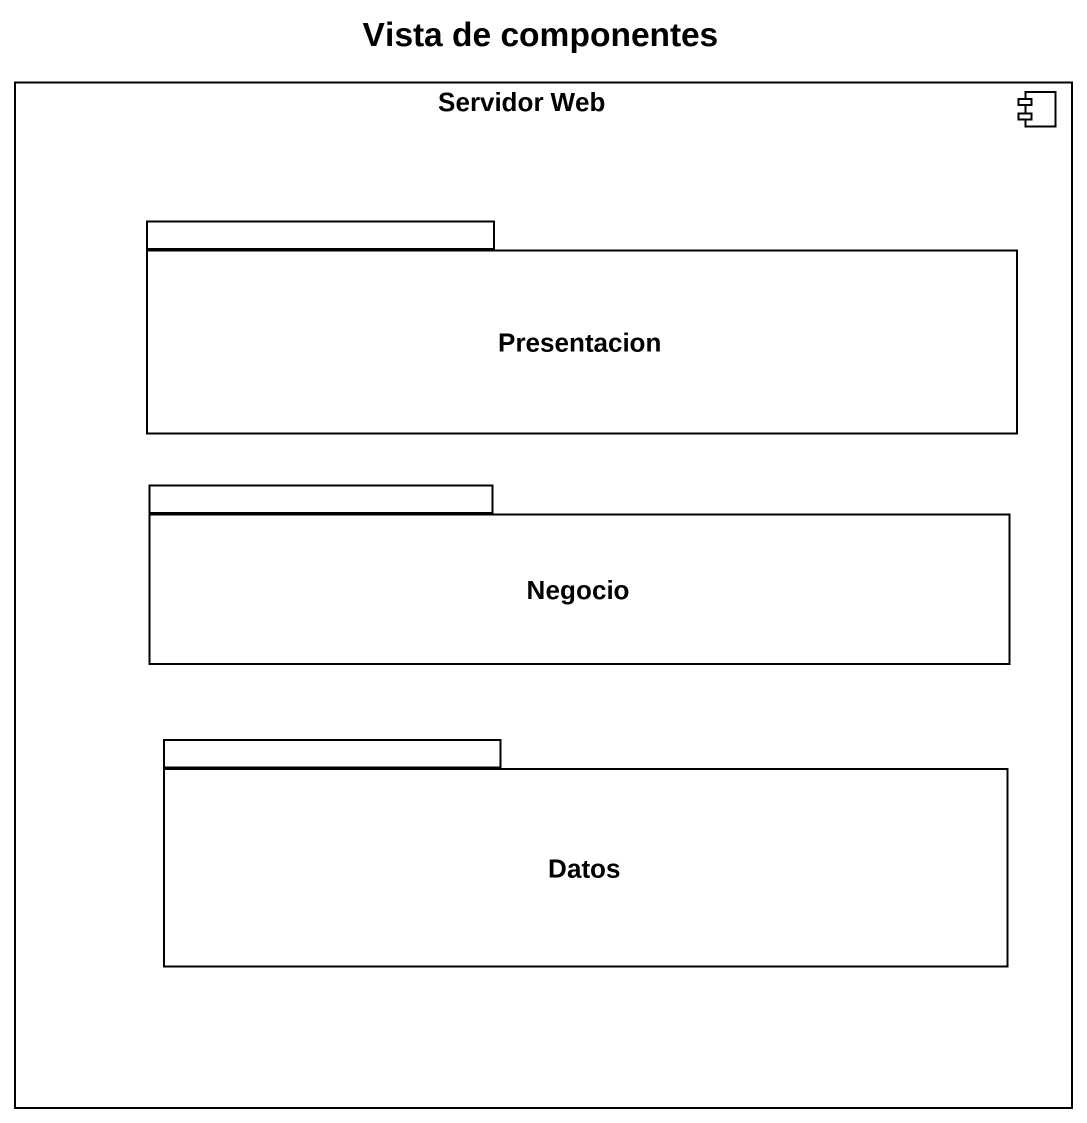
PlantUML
@startuml
title Vista de componentes
component "Servidor Web" as Servidor_Web {
  package Presentacion {
  }
  package Negocio {
  }
  package Datos {
  }
}
@enduml
